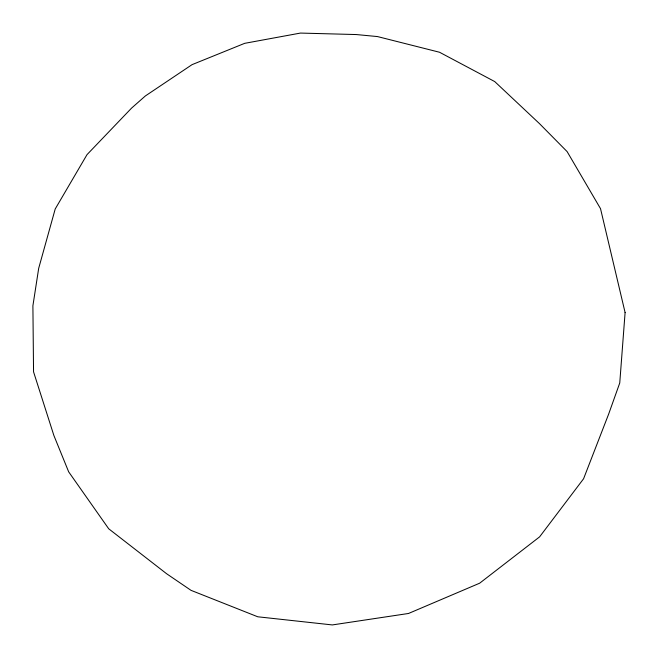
<?xml version="1.0" encoding="UTF-8"?>
<svg xmlns="http://www.w3.org/2000/svg" width="658" height="658" viewBox="0 0 658 658"><rect width="100%" height="100%" fill="white"/><g stroke="black" fill="none" stroke-linecap="round" stroke-linejoin="round"><path stroke-width="0.99" d="M625.1 312.558L619.754 382.972L608.617 414.178L583.572 478.777L539.601 536.862L479.649 583.202L408.511 613.478L332.331 624.927L257.763 616.785L191.017 590.341L166.606 573.735L108.718 528.793L68.671 471.844L53.898 435.547L33.55 371.828L32.9 305.805L38.69 268.316L55.214 208.973L87.012 154.646L131.559 108.118L145.36 95.953L192.037 64.657L244.694 43.329L300.459 33.073L356.323 34.553L377.478 36.568L439.519 52.245L494.717 81.567L539.387 123.539L567.122 151.603L600.524 208.676L625.1 312.558"/></g></svg>
